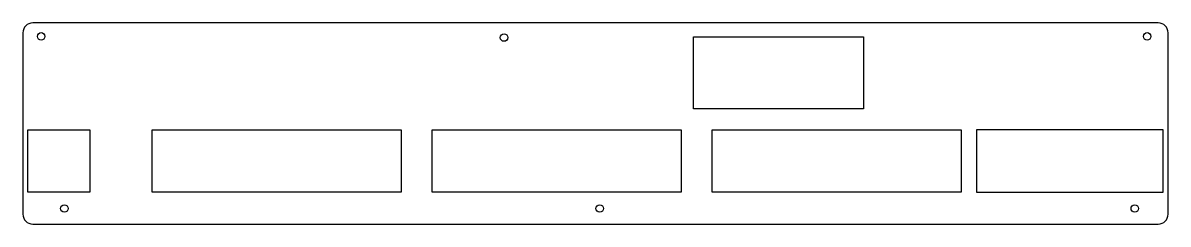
# Model space of a CAD drawing. Extents: x 36 to 386, y -121 to -59.
import ezdxf

# ---------------------------------------------------------------- set-up
doc = ezdxf.new("R2010")
doc.units = 0
doc.layers.add('BLACK', color=7, linetype='CONTINUOUS')

msp = doc.modelspace()

# ---------------------------------------------------------------- linework, layer by layer
at = {"layer": 'BLACK', "linetype": 'CONTINUOUS'}
for p, q in [((383.3, -59.49), (38.7, -59.49)), ((35.7, -62.49), (35.7, -117.95)), ((386.3, -117.95), (386.3, -62.49)), ((241, -63.7), (293, -63.7)), ((241, -85.7), (241, -63.7)), ((293, -63.7), (293, -85.7)), ((293, -85.7), (241, -85.7)), ((37.1625, -92.175), (56.2125, -92.175)), ((37.1625, -111.225), (37.1625, -92.175)), ((56.2125, -92.175), (56.2125, -111.225)), ((75.2625, -92.175), (94.3125, -92.175)), ((75.2625, -111.225), (75.2625, -92.175)), ((94.3125, -92.175), (132.413, -92.175)), ((132.413, -92.175), (151.463, -92.175)), ((151.463, -92.175), (151.463, -111.225)), ((160.987, -92.175), (180.037, -92.175)), ((160.987, -111.225), (160.987, -92.175)), ((180.037, -92.175), (218.137, -92.175)), ((218.137, -92.175), (237.187, -92.175)), ((237.187, -92.175), (237.187, -111.225)), ((246.712, -92.175), (265.762, -92.175)), ((246.712, -111.225), (246.712, -92.175)), ((265.762, -92.175), (303.862, -92.175)), ((303.862, -92.175), (322.912, -92.175)), ((322.912, -92.175), (322.912, -111.225)), ((327.675, -92.175), (327.675, -111.225)), ((346.725, -92.175), (327.675, -92.175)), ((365.775, -92.175), (346.725, -92.175)), ((384.825, -92.175), (365.775, -92.175)), ((384.825, -111.225), (384.825, -92.175)), ((56.2125, -111.225), (37.1625, -111.225)), ((94.3125, -111.225), (75.2625, -111.225)), ((132.413, -111.225), (94.3125, -111.225)), ((151.463, -111.225), (132.413, -111.225)), ((180.037, -111.225), (160.987, -111.225)), ((218.137, -111.225), (180.037, -111.225)), ((237.187, -111.225), (218.137, -111.225)), ((265.762, -111.225), (246.712, -111.225)), ((303.862, -111.225), (265.762, -111.225)), ((322.912, -111.225), (303.862, -111.225)), ((327.675, -111.225), (346.725, -111.225)), ((346.725, -111.225), (365.775, -111.225)), ((365.775, -111.225), (384.825, -111.225)), ((38.7, -120.95), (383.3, -120.95))]:
    msp.add_line(p, q, dxfattribs=at)
at = {"layer": 'BLACK'}
for centre in [(41.3, -63.6), (183, -63.95), (379.9, -63.6), (48.4, -116.2), (212.3, -116.2), (376.1, -116.2)]:
    msp.add_circle(centre, 1.15, dxfattribs=at)
for centre, start, end in [((38.7, -62.49), 90, 180), ((383.3, -62.49), 0, 90), ((38.7, -117.95), -180, -90), ((383.3, -117.95), -90, 0)]:
    msp.add_arc(centre, 3, start, end, dxfattribs=at)

doc.saveas('drawing.dxf')
